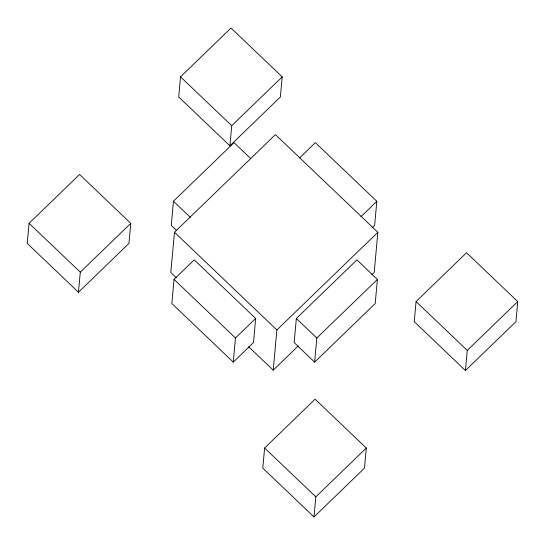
<?xml version="1.0" encoding="UTF-8"?>
<svg xmlns="http://www.w3.org/2000/svg" width="545" height="545" viewBox="0 0 545 545"><rect width="100%" height="100%" fill="white"/><g stroke="black" fill="none" stroke-linecap="round" stroke-linejoin="round"><path stroke-width="0.82" d="M29.083 223.314L27.25 243.417L78.453 292.263L128.933 243.445L130.766 223.341L79.563 174.495L29.083 223.314L80.285 272.159L78.453 292.263M180.524 76.859L178.692 96.962L229.895 145.808L280.375 96.99L282.208 76.886L231.005 28.033L180.524 76.859L231.727 125.704L229.895 145.808M250.898 158.745L234.03 142.654L173.453 201.234L171.259 225.364L176.675 230.535M371.738 274.898L374.183 272.527L377.842 232.32L275.436 134.622L174.475 232.265L170.817 272.473L176.335 277.739M174.032 279.374L171.839 303.497L233.28 362.112L253.473 342.587L255.666 318.457L194.224 259.842L174.032 279.374L235.474 337.989L233.28 362.112M264.625 448.01L262.792 468.114L313.995 516.967L364.476 468.141L366.308 448.038L315.105 399.192L264.625 448.01L315.828 496.856L313.995 516.967M248.697 346.77L273.222 370.164L276.88 329.957L377.842 232.32M296.344 318.471L294.15 342.594L314.628 362.139L375.205 303.551L377.406 279.428L356.921 259.89L296.344 318.471L316.829 338.009L314.628 362.139M299.471 158.064L315.378 142.674L376.827 201.296L374.626 225.419L372.181 227.79M416.067 301.555L414.234 321.659L465.437 370.505L515.917 321.686L517.75 301.583L466.547 252.737L416.067 301.555L467.269 350.401L465.437 370.505M80.285 272.159L130.766 223.341M231.727 125.704L282.208 76.886M235.474 337.989L255.666 318.457M360.913 216.678L376.827 201.296M273.222 370.164L298.313 345.905M316.829 338.009L377.406 279.428M315.828 496.856L366.308 448.038M467.269 350.401L517.75 301.583M173.453 201.234L190.321 217.326M174.475 232.265L276.88 329.957"/></g></svg>
